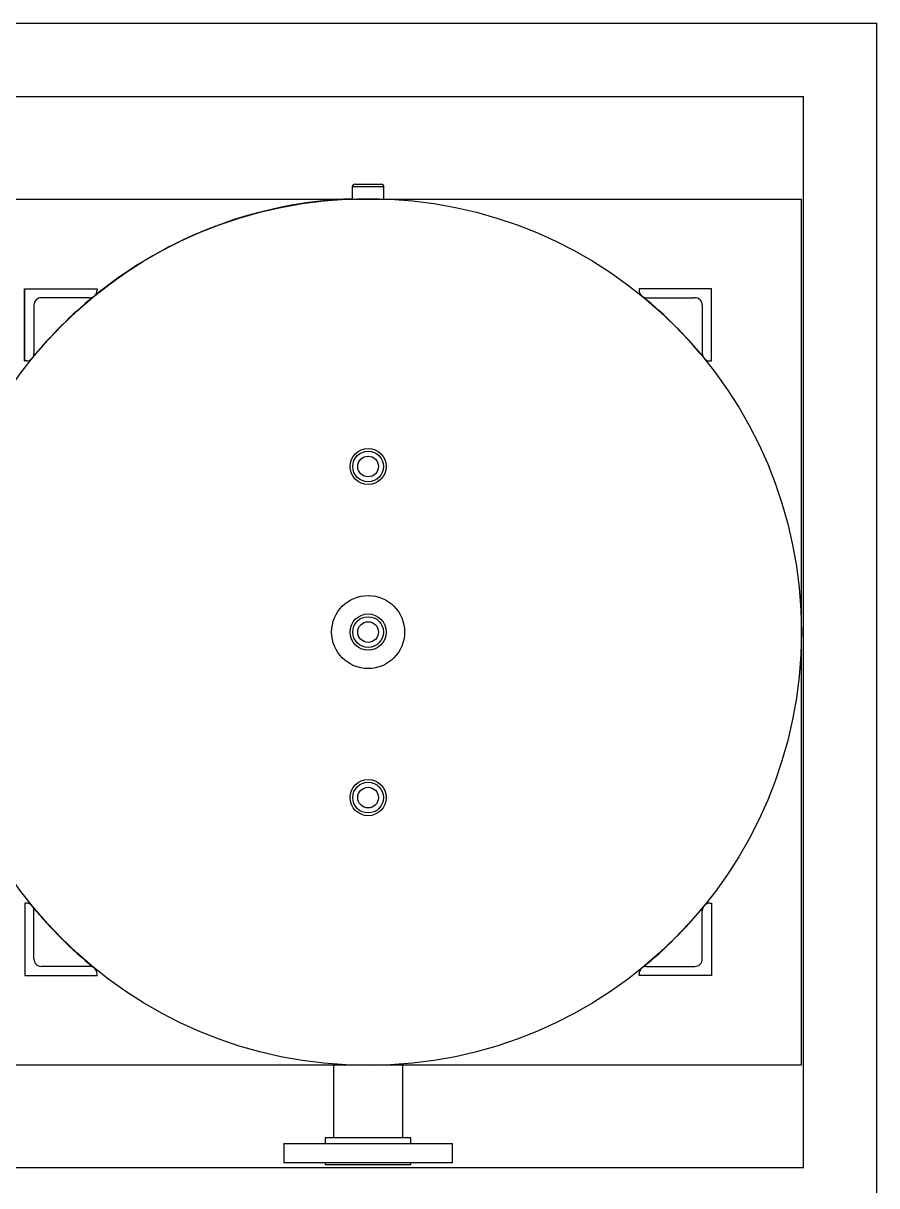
# Model space of a CAD drawing. Header units: inches. Extents: x 1687 to 2128, y 1222 to 1501.
# Drawn here: x 2061.42 to 2085.08, y 1422.93 to 1455.15 of the extents above; entities that cross this region are included whole.
import ezdxf

# ---------------------------------------------------------------- set-up
doc = ezdxf.new("R2010")
doc.units = ezdxf.units.IN
doc.header["$MEASUREMENT"] = 0
for name, color, linetype in [('WATANK', 7, 'Continuous'), ('WCTANK', 7, 'Continuous'), ('WOTANK', 7, 'Continuous')]:
    doc.layers.add(name, color=color, linetype=linetype)

msp = doc.modelspace()

# ---------------------------------------------------------------- linework, layer by layer
at = {"layer": 'WATANK', "color": 0, "linetype": 'Continuous'}
for p, q in [((2058.4461, 1455.1521), (2085.0823, 1455.1521)), ((2058.4461, 1455.1521), (2085.0823, 1455.1521)), ((2085.0823, 1421.4021), (2085.0823, 1455.1521)), ((2085.0823, 1421.4021), (2085.0823, 1455.1521)), ((2058.4461, 1453.1224), (2083.0525, 1453.1224)), ((2058.4461, 1453.1224), (2083.0525, 1453.1224)), ((2083.0525, 1423.4319), (2083.0525, 1453.1224)), ((2083.0525, 1423.4319), (2083.0525, 1453.1224)), ((2072.167, 1424.2591), (2069.7906, 1424.2591)), ((2072.167, 1424.2591), (2069.7906, 1424.2591)), ((2068.6424, 1424.0989), (2073.3151, 1424.0989)), ((2068.6424, 1424.0989), (2073.3151, 1424.0989)), ((2058.4461, 1423.4319), (2083.0525, 1423.4319)), ((2058.4461, 1423.4319), (2083.0525, 1423.4319)), ((2073.3151, 1423.5649), (2068.6424, 1423.5649)), ((2073.3151, 1423.5649), (2068.6424, 1423.5649)), ((2072.167, 1423.5115), (2069.7906, 1423.5115)), ((2072.167, 1423.5115), (2069.7906, 1423.5115))]:
    msp.add_line(p, q, dxfattribs=at)
for points in [[(2070.0192, 1426.3001), (2070.0192, 1424.2591)], [(2070.0192, 1426.3001), (2070.0192, 1424.2591)], [(2071.9383, 1424.2591), (2071.9383, 1426.3001)], [(2071.9383, 1424.2591), (2071.9383, 1426.3001)], [(2069.7906, 1424.2591), (2069.7906, 1424.0989)], [(2069.7906, 1424.2591), (2069.7906, 1424.0989)], [(2072.167, 1424.0989), (2072.167, 1424.2591)], [(2072.167, 1424.0989), (2072.167, 1424.2591)], [(2068.6424, 1424.0989), (2068.6424, 1423.5649)], [(2068.6424, 1424.0989), (2068.6424, 1423.5649)], [(2073.3151, 1423.5649), (2073.3151, 1424.0989)], [(2073.3151, 1423.5649), (2073.3151, 1424.0989)], [(2069.7906, 1423.5649), (2069.7906, 1423.5115)], [(2069.7906, 1423.5649), (2069.7906, 1423.5115)], [(2072.167, 1423.5115), (2072.167, 1423.5649)], [(2072.167, 1423.5115), (2072.167, 1423.5649)]]:
    msp.add_open_spline(points, degree=1, dxfattribs=at)
at = {"layer": 'WCTANK', "color": 0, "linetype": 'Continuous'}
for p, q in [((2070.6075, 1450.6889), (2071.3501, 1450.6889)), ((2070.6075, 1450.6889), (2071.3501, 1450.6889)), ((2071.4168, 1450.6222), (2070.5407, 1450.6222)), ((2071.4168, 1450.6222), (2070.5407, 1450.6222)), ((2061.4551, 1445.7916), (2061.4551, 1447.7942)), ((2061.4551, 1447.7942), (2061.4617, 1447.7942)), ((2061.4551, 1445.7916), (2061.4551, 1447.7942)), ((2061.4551, 1447.7942), (2061.4617, 1447.7942)), ((2061.4617, 1445.7916), (2061.4617, 1447.7942)), ((2061.4617, 1447.7942), (2063.4643, 1447.7942)), ((2061.4617, 1445.7916), (2061.4617, 1447.7942)), ((2061.4617, 1447.7942), (2063.4643, 1447.7942)), ((2063.4643, 1447.7942), (2063.4643, 1447.7525)), ((2063.4643, 1447.7942), (2063.4643, 1447.7525)), ((2078.4932, 1447.7942), (2078.4932, 1447.7525)), ((2080.4958, 1447.7942), (2078.4932, 1447.7942)), ((2078.4932, 1447.7942), (2078.4932, 1447.7525)), ((2080.4958, 1447.7942), (2078.4932, 1447.7942)), ((2080.4958, 1445.7916), (2080.4958, 1447.7942)), ((2080.4958, 1445.7916), (2080.4958, 1447.7942)), ((2061.4484, 1447.7554), (2061.4551, 1447.7554)), ((2061.4484, 1447.7554), (2061.4484, 1447.7507)), ((2061.4484, 1447.7554), (2061.4551, 1447.7554)), ((2061.4484, 1447.7554), (2061.4484, 1447.7507)), ((2061.4484, 1447.7507), (2061.4551, 1447.7507)), ((2061.4484, 1447.7507), (2061.4551, 1447.7507)), ((2061.4484, 1447.746), (2061.4551, 1447.746)), ((2061.4484, 1447.746), (2061.4484, 1447.7279)), ((2061.4484, 1447.746), (2061.4551, 1447.746)), ((2061.4484, 1447.746), (2061.4484, 1447.7279)), ((2061.4484, 1447.7279), (2061.4551, 1447.7279)), ((2061.4484, 1447.7279), (2061.4551, 1447.7279)), ((2061.4484, 1447.707), (2061.4551, 1447.707)), ((2061.4484, 1447.707), (2061.4551, 1447.707)), ((2061.4484, 1447.6894), (2061.4551, 1447.6894)), ((2061.4484, 1447.6894), (2061.4551, 1447.6894)), ((2061.4484, 1447.6705), (2061.4484, 1447.6521)), ((2061.4484, 1447.6705), (2061.4551, 1447.6705)), ((2061.4484, 1447.6705), (2061.4484, 1447.6521)), ((2061.4484, 1447.6705), (2061.4551, 1447.6705)), ((2061.4484, 1447.6521), (2061.4551, 1447.6521)), ((2061.4484, 1447.6521), (2061.4551, 1447.6521)), ((2061.4484, 1447.6313), (2061.4551, 1447.6313)), ((2061.4484, 1447.6313), (2061.4551, 1447.6313)), ((2061.4484, 1447.6127), (2061.4551, 1447.6127)), ((2061.4484, 1447.6127), (2061.4484, 1447.6115)), ((2061.4484, 1447.6127), (2061.4551, 1447.6127)), ((2061.4484, 1447.6127), (2061.4484, 1447.6115)), ((2061.4484, 1447.6115), (2061.4551, 1447.6115)), ((2061.4484, 1447.6115), (2061.4551, 1447.6115)), ((2061.4484, 1447.6081), (2061.4484, 1447.5986)), ((2061.4484, 1447.6081), (2061.4484, 1447.5986)), ((2061.4484, 1447.5986), (2061.4551, 1447.5986)), ((2061.4484, 1447.5986), (2061.4484, 1447.5974)), ((2061.4484, 1447.5986), (2061.4551, 1447.5986)), ((2061.4484, 1447.5986), (2061.4484, 1447.5974)), ((2061.4484, 1447.5974), (2061.4551, 1447.5974)), ((2061.4484, 1447.5974), (2061.4484, 1447.5927)), ((2061.4484, 1447.5974), (2061.4551, 1447.5974)), ((2061.4484, 1447.5974), (2061.4484, 1447.5927)), ((2061.4484, 1447.5927), (2061.4484, 1447.5408)), ((2061.4484, 1447.5927), (2061.4551, 1447.5927)), ((2061.4484, 1447.5927), (2061.4484, 1447.5408)), ((2061.4484, 1447.5927), (2061.4551, 1447.5927)), ((2061.4484, 1447.5844), (2061.4484, 1447.5408)), ((2061.4484, 1447.5844), (2061.4484, 1447.5408)), ((2061.4484, 1447.5844), (2061.4484, 1447.5408)), ((2061.4484, 1447.5844), (2061.4484, 1447.5408)), ((2061.4484, 1447.5408), (2061.4551, 1447.5408)), ((2061.4484, 1447.5408), (2061.4551, 1447.5408)), ((2061.4484, 1447.5384), (2061.4484, 1447.5337)), ((2061.4484, 1447.5384), (2061.4551, 1447.5384)), ((2061.4484, 1447.5384), (2061.4484, 1447.5337)), ((2061.4484, 1447.5384), (2061.4551, 1447.5384)), ((2061.4484, 1447.5337), (2061.4551, 1447.5337)), ((2061.4484, 1447.5337), (2061.4484, 1447.5278)), ((2061.4484, 1447.5337), (2061.4551, 1447.5337)), ((2061.4484, 1447.5337), (2061.4484, 1447.5278)), ((2061.4484, 1447.5278), (2061.4551, 1447.5278)), ((2061.4484, 1447.5278), (2061.4551, 1447.5278)), ((2061.4484, 1447.5052), (2061.4551, 1447.5052)), ((2061.4484, 1447.5052), (2061.4551, 1447.5052)), ((2061.4484, 1447.4807), (2061.4551, 1447.4807)), ((2061.4484, 1447.4807), (2061.4551, 1447.4807)), ((2061.4484, 1447.4795), (2061.4551, 1447.4795)), ((2061.4484, 1447.4795), (2061.4484, 1447.4712)), ((2061.4484, 1447.4795), (2061.4551, 1447.4795)), ((2061.4484, 1447.4795), (2061.4484, 1447.4712)), ((2061.4484, 1447.4712), (2061.4551, 1447.4712)), ((2061.4484, 1447.4712), (2061.4484, 1447.47)), ((2061.4484, 1447.4712), (2061.4551, 1447.4712)), ((2061.4484, 1447.4712), (2061.4484, 1447.47)), ((2061.4484, 1447.47), (2061.4551, 1447.47)), ((2061.4484, 1447.47), (2061.4484, 1447.4641)), ((2061.4484, 1447.47), (2061.4551, 1447.47)), ((2061.4484, 1447.47), (2061.4484, 1447.4641)), ((2061.4484, 1447.4641), (2061.4551, 1447.4641)), ((2061.4484, 1447.4641), (2061.4551, 1447.4641)), ((2063.2557, 1447.5439), (2061.9207, 1447.5439)), ((2063.2557, 1447.5439), (2061.9207, 1447.5439)), ((2078.7018, 1447.5439), (2080.0369, 1447.5439)), ((2078.7018, 1447.5439), (2080.0369, 1447.5439)), ((2061.4484, 1447.4415), (2061.4551, 1447.4415)), ((2061.4484, 1447.4415), (2061.4551, 1447.4415)), ((2061.4484, 1447.4367), (2061.4484, 1447.4358)), ((2061.4484, 1447.4367), (2061.4484, 1447.4358)), ((2061.4484, 1447.417), (2061.4551, 1447.417)), ((2061.4484, 1447.417), (2061.4551, 1447.417)), ((2061.4484, 1447.4158), (2061.4551, 1447.4158)), ((2061.4484, 1447.4158), (2061.4551, 1447.4158)), ((2061.4484, 1447.3969), (2061.4551, 1447.3969)), ((2061.4484, 1447.3969), (2061.4484, 1447.3887)), ((2061.4484, 1447.3969), (2061.4551, 1447.3969)), ((2061.4484, 1447.3969), (2061.4484, 1447.3887)), ((2061.4484, 1447.3887), (2061.4551, 1447.3887)), ((2061.4484, 1447.3887), (2061.4551, 1447.3887)), ((2061.4484, 1447.3883), (2061.4551, 1447.3883)), ((2061.4484, 1447.3883), (2061.4551, 1447.3883)), ((2061.4484, 1447.367), (2061.4551, 1447.367)), ((2061.4484, 1447.367), (2061.4551, 1447.367)), ((2061.4484, 1447.3648), (2061.4484, 1447.3639)), ((2061.4484, 1447.3648), (2061.4484, 1447.3639)), ((2061.4484, 1447.3472), (2061.4551, 1447.3472)), ((2061.4484, 1447.3472), (2061.4551, 1447.3472)), ((2061.4484, 1447.3462), (2061.4551, 1447.3462)), ((2061.4484, 1447.3462), (2061.4484, 1447.338)), ((2061.4484, 1447.3462), (2061.4551, 1447.3462)), ((2061.4484, 1447.3462), (2061.4484, 1447.338)), ((2061.4484, 1447.338), (2061.4551, 1447.338)), ((2061.4484, 1447.338), (2061.4551, 1447.338)), ((2061.4484, 1447.3285), (2061.4551, 1447.3285)), ((2061.4484, 1447.3285), (2061.4551, 1447.3285)), ((2061.4484, 1447.3239), (2061.4484, 1447.3144)), ((2061.4484, 1447.3239), (2061.4484, 1447.3144)), ((2061.4484, 1447.3144), (2061.4551, 1447.3144)), ((2061.4484, 1447.3144), (2061.4484, 1447.296)), ((2061.4484, 1447.3144), (2061.4551, 1447.3144)), ((2061.4484, 1447.3144), (2061.4484, 1447.296)), ((2061.4484, 1447.296), (2061.4551, 1447.296)), ((2061.4484, 1447.296), (2061.4551, 1447.296)), ((2061.4484, 1447.2751), (2061.4551, 1447.2751)), ((2061.4484, 1447.2751), (2061.4551, 1447.2751)), ((2061.4484, 1447.2566), (2061.4551, 1447.2566)), ((2061.4484, 1447.2566), (2061.4484, 1447.2554)), ((2061.4484, 1447.2566), (2061.4551, 1447.2566)), ((2061.4484, 1447.2566), (2061.4484, 1447.2554)), ((2061.4484, 1447.2554), (2061.4551, 1447.2554)), ((2061.4484, 1447.2554), (2061.4551, 1447.2554)), ((2061.4484, 1447.252), (2061.4484, 1447.2472)), ((2061.4484, 1447.252), (2061.4484, 1447.2472)), ((2061.4484, 1447.2472), (2061.4484, 1447.2389)), ((2061.4484, 1447.2472), (2061.4551, 1447.2472)), ((2061.4484, 1447.2472), (2061.4484, 1447.2389)), ((2061.4484, 1447.2472), (2061.4551, 1447.2472)), ((2061.4484, 1447.2389), (2061.4551, 1447.2389)), ((2061.4484, 1447.2389), (2061.4484, 1447.2365)), ((2061.4484, 1447.2389), (2061.4551, 1447.2389)), ((2061.4484, 1447.2389), (2061.4484, 1447.2365)), ((2061.4484, 1447.2365), (2061.4484, 1447.1847)), ((2061.4484, 1447.2365), (2061.4551, 1447.2365)), ((2061.4484, 1447.2365), (2061.4484, 1447.1847)), ((2061.4484, 1447.2365), (2061.4551, 1447.2365)), ((2061.4484, 1447.2283), (2061.4484, 1447.1847)), ((2061.4484, 1447.2283), (2061.4484, 1447.1847)), ((2061.4484, 1447.2283), (2061.4484, 1447.1847)), ((2061.4484, 1447.2283), (2061.4484, 1447.1847)), ((2061.4484, 1447.1847), (2061.4551, 1447.1847)), ((2061.4484, 1447.1847), (2061.4551, 1447.1847)), ((2061.4484, 1447.1352), (2061.4551, 1447.1352)), ((2061.4484, 1447.1352), (2061.4551, 1447.1352)), ((2061.4484, 1447.1328), (2061.4484, 1447.1144)), ((2061.4484, 1447.1328), (2061.4551, 1447.1328)), ((2061.4484, 1447.1328), (2061.4484, 1447.1144)), ((2061.4484, 1447.1328), (2061.4551, 1447.1328)), ((2061.7121, 1447.3353), (2061.7121, 1446.0002)), ((2061.7121, 1447.3353), (2061.7121, 1446.0002)), ((2080.2455, 1447.3353), (2080.2455, 1446.0002)), ((2080.2455, 1447.3353), (2080.2455, 1446.0002)), ((2061.4484, 1447.1144), (2061.4551, 1447.1144)), ((2061.4484, 1447.1144), (2061.4551, 1447.1144)), ((2061.4484, 1447.0935), (2061.4551, 1447.0935)), ((2061.4484, 1447.0935), (2061.4551, 1447.0935)), ((2061.4484, 1447.075), (2061.4551, 1447.075)), ((2061.4484, 1447.075), (2061.4484, 1447.0738)), ((2061.4484, 1447.075), (2061.4551, 1447.075)), ((2061.4484, 1447.075), (2061.4484, 1447.0738)), ((2061.4484, 1447.0738), (2061.4551, 1447.0738)), ((2061.4484, 1447.0738), (2061.4484, 1447.062)), ((2061.4484, 1447.0738), (2061.4551, 1447.0738)), ((2061.4484, 1447.0738), (2061.4484, 1447.062)), ((2061.4484, 1447.062), (2061.4484, 1447.0184)), ((2061.4484, 1447.062), (2061.4551, 1447.062)), ((2061.4484, 1447.062), (2061.4484, 1447.0184)), ((2061.4484, 1447.062), (2061.4551, 1447.062)), ((2061.4484, 1447.0184), (2061.4484, 1447.0172)), ((2061.4484, 1447.0184), (2061.4551, 1447.0184)), ((2061.4484, 1447.0184), (2061.4484, 1447.0172)), ((2061.4484, 1447.0184), (2061.4551, 1447.0184)), ((2061.4484, 1447.0172), (2061.4551, 1447.0172)), ((2061.4484, 1447.0172), (2061.4484, 1446.9748)), ((2061.4484, 1447.0172), (2061.4551, 1447.0172)), ((2061.4484, 1447.0172), (2061.4484, 1446.9748)), ((2061.4484, 1446.9748), (2061.4551, 1446.9748)), ((2061.4484, 1446.9748), (2061.4484, 1446.9689)), ((2061.4484, 1446.9748), (2061.4551, 1446.9748)), ((2061.4484, 1446.9748), (2061.4484, 1446.9689)), ((2061.4484, 1446.9689), (2061.4551, 1446.9689)), ((2061.4484, 1446.9689), (2061.4484, 1446.9205)), ((2061.4484, 1446.9689), (2061.4551, 1446.9689)), ((2061.4484, 1446.9689), (2061.4484, 1446.9205)), ((2061.4484, 1446.9205), (2061.4551, 1446.9205)), ((2061.4484, 1446.9205), (2061.4551, 1446.9205)), ((2061.4484, 1446.9202), (2061.4551, 1446.9202)), ((2061.4484, 1446.9202), (2061.4551, 1446.9202)), ((2061.4484, 1446.9111), (2061.4551, 1446.9111)), ((2061.4484, 1446.9111), (2061.4484, 1446.9064)), ((2061.4484, 1446.9111), (2061.4551, 1446.9111)), ((2061.4484, 1446.9111), (2061.4484, 1446.9064)), ((2061.4484, 1446.9064), (2061.4484, 1446.8981)), ((2061.4484, 1446.9064), (2061.4551, 1446.9064)), ((2061.4484, 1446.9064), (2061.4484, 1446.8981)), ((2061.4484, 1446.9064), (2061.4551, 1446.9064)), ((2061.4484, 1446.8981), (2061.4551, 1446.8981)), ((2061.4484, 1446.8981), (2061.4484, 1446.8745)), ((2061.4484, 1446.8981), (2061.4551, 1446.8981)), ((2061.4484, 1446.8981), (2061.4484, 1446.8745)), ((2061.4484, 1446.8745), (2061.4484, 1446.8728)), ((2061.4484, 1446.8745), (2061.4551, 1446.8745)), ((2061.4484, 1446.8745), (2061.4484, 1446.8728)), ((2061.4484, 1446.8745), (2061.4551, 1446.8745)), ((2061.4484, 1446.8728), (2061.4484, 1446.812)), ((2061.4484, 1446.8728), (2061.4551, 1446.8728)), ((2061.4484, 1446.8728), (2061.4484, 1446.812)), ((2061.4484, 1446.8728), (2061.4551, 1446.8728)), ((2061.4484, 1446.812), (2061.4551, 1446.812)), ((2061.4484, 1446.812), (2061.4484, 1446.8038)), ((2061.4484, 1446.812), (2061.4551, 1446.812)), ((2061.4484, 1446.812), (2061.4484, 1446.8038)), ((2061.4484, 1446.8038), (2061.4551, 1446.8038)), ((2061.4484, 1446.8038), (2061.4551, 1446.8038)), ((2061.4484, 1446.7849), (2061.4551, 1446.7849)), ((2061.4484, 1446.7849), (2061.4551, 1446.7849)), ((2061.4484, 1446.7354), (2061.4551, 1446.7354)), ((2061.4484, 1446.7354), (2061.4551, 1446.7354)), ((2061.4484, 1446.6941), (2061.4551, 1446.6941)), ((2061.4484, 1446.6941), (2061.4484, 1446.6882)), ((2061.4484, 1446.6941), (2061.4551, 1446.6941)), ((2061.4484, 1446.6941), (2061.4484, 1446.6882)), ((2061.4484, 1446.6882), (2061.4551, 1446.6882)), ((2061.4484, 1446.6882), (2061.4484, 1446.6823)), ((2061.4484, 1446.6882), (2061.4551, 1446.6882)), ((2061.4484, 1446.6882), (2061.4484, 1446.6823)), ((2061.4484, 1446.6823), (2061.4484, 1446.6714)), ((2061.4484, 1446.6823), (2061.4551, 1446.6823)), ((2061.4484, 1446.6823), (2061.4484, 1446.6714)), ((2061.4484, 1446.6823), (2061.4551, 1446.6823)), ((2061.4484, 1446.6705), (2061.4551, 1446.6705)), ((2061.4484, 1446.6705), (2061.4551, 1446.6705)), ((2061.4484, 1446.6628), (2061.4551, 1446.6628)), ((2061.4484, 1446.6628), (2061.4551, 1446.6628)), ((2061.4484, 1446.6552), (2061.4551, 1446.6552)), ((2061.4484, 1446.6552), (2061.4551, 1446.6552)), ((2061.4484, 1446.6543), (2061.4484, 1446.6339)), ((2061.4484, 1446.6543), (2061.4484, 1446.6339)), ((2061.4484, 1446.6339), (2061.4551, 1446.6339)), ((2061.4484, 1446.6339), (2061.4484, 1446.6269)), ((2061.4484, 1446.6339), (2061.4551, 1446.6339)), ((2061.4484, 1446.6339), (2061.4484, 1446.6269)), ((2061.4484, 1446.6269), (2061.4484, 1446.6174)), ((2061.4484, 1446.6269), (2061.4551, 1446.6269)), ((2061.4484, 1446.6269), (2061.4484, 1446.6174)), ((2061.4484, 1446.6269), (2061.4551, 1446.6269)), ((2061.4484, 1446.6174), (2061.4484, 1446.6021)), ((2061.4484, 1446.6174), (2061.4551, 1446.6174)), ((2061.4484, 1446.6174), (2061.4484, 1446.6021)), ((2061.4484, 1446.6174), (2061.4551, 1446.6174)), ((2061.4484, 1446.6021), (2061.4484, 1446.5455)), ((2061.4484, 1446.6021), (2061.4551, 1446.6021)), ((2061.4484, 1446.6021), (2061.4484, 1446.5455)), ((2061.4484, 1446.6021), (2061.4551, 1446.6021)), ((2061.4484, 1446.601), (2061.4484, 1446.5595)), ((2061.4484, 1446.601), (2061.4484, 1446.5595)), ((2061.4484, 1446.5455), (2061.4551, 1446.5455)), ((2061.4484, 1446.5455), (2061.4484, 1446.5452)), ((2061.4484, 1446.5455), (2061.4551, 1446.5455)), ((2061.4484, 1446.5455), (2061.4484, 1446.5452)), ((2061.4484, 1446.5443), (2061.4551, 1446.5443)), ((2061.4484, 1446.5443), (2061.4551, 1446.5443)), ((2061.4484, 1446.5367), (2061.4551, 1446.5367)), ((2061.4484, 1446.5367), (2061.4551, 1446.5367)), ((2061.4484, 1446.5361), (2061.4551, 1446.5361)), ((2061.4484, 1446.5361), (2061.4484, 1446.5278)), ((2061.4484, 1446.5361), (2061.4551, 1446.5361)), ((2061.4484, 1446.5361), (2061.4484, 1446.5278)), ((2061.4484, 1446.5278), (2061.4551, 1446.5278)), ((2061.4484, 1446.5278), (2061.4551, 1446.5278)), ((2061.4484, 1446.5266), (2061.4551, 1446.5266)), ((2061.4484, 1446.5266), (2061.4484, 1446.5172)), ((2061.4484, 1446.5266), (2061.4551, 1446.5266)), ((2061.4484, 1446.5266), (2061.4484, 1446.5172)), ((2061.4484, 1446.5172), (2061.4551, 1446.5172)), ((2061.4484, 1446.5172), (2061.4484, 1446.4795)), ((2061.4484, 1446.5172), (2061.4551, 1446.5172)), ((2061.4484, 1446.5172), (2061.4484, 1446.4795)), ((2061.4484, 1446.4795), (2061.4551, 1446.4795)), ((2061.4484, 1446.4795), (2061.4484, 1446.4705)), ((2061.4484, 1446.4795), (2061.4551, 1446.4795)), ((2061.4484, 1446.4795), (2061.4484, 1446.4705)), ((2061.4484, 1446.4759), (2061.4551, 1446.4759)), ((2061.4484, 1446.4759), (2061.4551, 1446.4759)), ((2061.4484, 1446.4705), (2061.4551, 1446.4705)), ((2061.4484, 1446.4705), (2061.4484, 1446.4464)), ((2061.4484, 1446.4705), (2061.4551, 1446.4705)), ((2061.4484, 1446.4705), (2061.4484, 1446.4464)), ((2061.4484, 1446.4464), (2061.4551, 1446.4464)), ((2061.4484, 1446.4464), (2061.4484, 1446.4224)), ((2061.4484, 1446.4464), (2061.4551, 1446.4464)), ((2061.4484, 1446.4464), (2061.4484, 1446.4224)), ((2061.4484, 1446.4417), (2061.4484, 1446.4117)), ((2061.4484, 1446.4417), (2061.4484, 1446.4117)), ((2061.4484, 1446.4224), (2061.4551, 1446.4224)), ((2061.4484, 1446.4224), (2061.4484, 1446.4128)), ((2061.4484, 1446.4224), (2061.4551, 1446.4224)), ((2061.4484, 1446.4224), (2061.4484, 1446.4128)), ((2061.4484, 1446.4128), (2061.4551, 1446.4128)), ((2061.4484, 1446.4128), (2061.4551, 1446.4128)), ((2061.4484, 1446.4117), (2061.4551, 1446.4117)), ((2061.4484, 1446.4117), (2061.4484, 1446.4046)), ((2061.4484, 1446.4117), (2061.4551, 1446.4117)), ((2061.4484, 1446.4117), (2061.4484, 1446.4046)), ((2061.4484, 1446.4046), (2061.4551, 1446.4046)), ((2061.4484, 1446.4046), (2061.4484, 1446.4034)), ((2061.4484, 1446.4046), (2061.4551, 1446.4046)), ((2061.4484, 1446.4046), (2061.4484, 1446.4034)), ((2061.4484, 1446.4034), (2061.4551, 1446.4034)), ((2061.4484, 1446.4034), (2061.4484, 1446.3734)), ((2061.4484, 1446.4034), (2061.4551, 1446.4034)), ((2061.4484, 1446.4034), (2061.4484, 1446.3734)), ((2061.4484, 1446.4022), (2061.4551, 1446.4022)), ((2061.4484, 1446.4022), (2061.4484, 1446.3927)), ((2061.4484, 1446.4022), (2061.4551, 1446.4022)), ((2061.4484, 1446.4022), (2061.4484, 1446.3927)), ((2061.4484, 1446.3927), (2061.4551, 1446.3927)), ((2061.4484, 1446.3927), (2061.4484, 1446.3686)), ((2061.4484, 1446.3927), (2061.4551, 1446.3927)), ((2061.4484, 1446.3927), (2061.4484, 1446.3686)), ((2061.4484, 1446.3686), (2061.4551, 1446.3686)), ((2061.4484, 1446.3686), (2061.4484, 1446.3445)), ((2061.4484, 1446.3686), (2061.4551, 1446.3686)), ((2061.4484, 1446.3686), (2061.4484, 1446.3445)), ((2061.4484, 1446.3638), (2061.4484, 1446.3338)), ((2061.4484, 1446.3638), (2061.4484, 1446.3338)), ((2061.4484, 1446.3445), (2061.4551, 1446.3445)), ((2061.4484, 1446.3445), (2061.4484, 1446.335)), ((2061.4484, 1446.3445), (2061.4551, 1446.3445)), ((2061.4484, 1446.3445), (2061.4484, 1446.335)), ((2061.4484, 1446.335), (2061.4551, 1446.335)), ((2061.4484, 1446.335), (2061.4551, 1446.335)), ((2061.4484, 1446.3338), (2061.4551, 1446.3338)), ((2061.4484, 1446.3338), (2061.4484, 1446.3285)), ((2061.4484, 1446.3338), (2061.4551, 1446.3338)), ((2061.4484, 1446.3338), (2061.4484, 1446.3285)), ((2061.4484, 1446.3285), (2061.4551, 1446.3285)), ((2061.4484, 1446.3285), (2061.4551, 1446.3285)), ((2061.4484, 1446.3268), (2061.4551, 1446.3268)), ((2061.4484, 1446.3268), (2061.4484, 1446.3256)), ((2061.4484, 1446.3268), (2061.4551, 1446.3268)), ((2061.4484, 1446.3268), (2061.4484, 1446.3256)), ((2061.4484, 1446.3256), (2061.4551, 1446.3256)), ((2061.4484, 1446.3256), (2061.4484, 1446.2955)), ((2061.4484, 1446.3256), (2061.4551, 1446.3256)), ((2061.4484, 1446.3256), (2061.4484, 1446.2955)), ((2061.4484, 1446.3244), (2061.4484, 1446.3149)), ((2061.4484, 1446.3244), (2061.4551, 1446.3244)), ((2061.4484, 1446.3244), (2061.4484, 1446.3149)), ((2061.4484, 1446.3244), (2061.4551, 1446.3244)), ((2061.4484, 1446.3149), (2061.4484, 1446.2908)), ((2061.4484, 1446.3149), (2061.4551, 1446.3149)), ((2061.4484, 1446.3149), (2061.4484, 1446.2908)), ((2061.4484, 1446.3149), (2061.4551, 1446.3149)), ((2061.4484, 1446.2908), (2061.4551, 1446.2908)), ((2061.4484, 1446.2908), (2061.4484, 1446.2667)), ((2061.4484, 1446.2908), (2061.4551, 1446.2908)), ((2061.4484, 1446.2908), (2061.4484, 1446.2667)), ((2061.4484, 1446.286), (2061.4484, 1446.256)), ((2061.4484, 1446.286), (2061.4484, 1446.256)), ((2061.4484, 1446.2667), (2061.4484, 1446.2572)), ((2061.4484, 1446.2667), (2061.4551, 1446.2667)), ((2061.4484, 1446.2667), (2061.4484, 1446.2572)), ((2061.4484, 1446.2667), (2061.4551, 1446.2667)), ((2061.4484, 1446.2572), (2061.4551, 1446.2572)), ((2061.4484, 1446.2572), (2061.4551, 1446.2572)), ((2061.4484, 1446.256), (2061.4551, 1446.256)), ((2061.4484, 1446.256), (2061.4484, 1446.2483)), ((2061.4484, 1446.256), (2061.4551, 1446.256)), ((2061.4484, 1446.256), (2061.4484, 1446.2483)), ((2061.4484, 1446.2483), (2061.4484, 1446.2477)), ((2061.4484, 1446.2483), (2061.4551, 1446.2483)), ((2061.4484, 1446.2483), (2061.4484, 1446.2477)), ((2061.4484, 1446.2483), (2061.4551, 1446.2483)), ((2061.4484, 1446.2477), (2061.4551, 1446.2477)), ((2061.4484, 1446.2477), (2061.4484, 1446.2177)), ((2061.4484, 1446.2477), (2061.4551, 1446.2477)), ((2061.4484, 1446.2477), (2061.4484, 1446.2177)), ((2061.4484, 1446.2466), (2061.4484, 1446.237)), ((2061.4484, 1446.2466), (2061.4551, 1446.2466)), ((2061.4484, 1446.2466), (2061.4484, 1446.237)), ((2061.4484, 1446.2466), (2061.4551, 1446.2466)), ((2061.4484, 1446.237), (2061.4484, 1446.213)), ((2061.4484, 1446.237), (2061.4551, 1446.237)), ((2061.4484, 1446.237), (2061.4484, 1446.213)), ((2061.4484, 1446.237), (2061.4551, 1446.237)), ((2061.4484, 1446.213), (2061.4484, 1446.1889)), ((2061.4484, 1446.213), (2061.4551, 1446.213)), ((2061.4484, 1446.213), (2061.4484, 1446.1889)), ((2061.4484, 1446.213), (2061.4551, 1446.213)), ((2061.4484, 1446.2082), (2061.4484, 1446.1782)), ((2061.4484, 1446.2082), (2061.4484, 1446.1782)), ((2061.4484, 1446.1889), (2061.4551, 1446.1889)), ((2061.4484, 1446.1889), (2061.4484, 1446.1793)), ((2061.4484, 1446.1889), (2061.4551, 1446.1889)), ((2061.4484, 1446.1889), (2061.4484, 1446.1793)), ((2061.4484, 1446.1793), (2061.4551, 1446.1793)), ((2061.4484, 1446.1793), (2061.4551, 1446.1793)), ((2061.4484, 1446.1782), (2061.4551, 1446.1782)), ((2061.4484, 1446.1782), (2061.4484, 1446.1587)), ((2061.4484, 1446.1782), (2061.4551, 1446.1782)), ((2061.4484, 1446.1782), (2061.4484, 1446.1587)), ((2061.4484, 1446.1587), (2061.4484, 1446.1346)), ((2061.4484, 1446.1587), (2061.4551, 1446.1587)), ((2061.4484, 1446.1587), (2061.4484, 1446.1346)), ((2061.4484, 1446.1587), (2061.4551, 1446.1587)), ((2061.4484, 1446.1539), (2061.4484, 1446.1239)), ((2061.4484, 1446.1539), (2061.4484, 1446.1239)), ((2061.4484, 1446.1346), (2061.4551, 1446.1346)), ((2061.4484, 1446.1346), (2061.4484, 1446.1251)), ((2061.4484, 1446.1346), (2061.4551, 1446.1346)), ((2061.4484, 1446.1346), (2061.4484, 1446.1251)), ((2061.4484, 1446.1251), (2061.4551, 1446.1251)), ((2061.4484, 1446.1251), (2061.4551, 1446.1251)), ((2061.4484, 1446.1239), (2061.4551, 1446.1239)), ((2061.4484, 1446.1239), (2061.4551, 1446.1239)), ((2061.4484, 1446.1157), (2061.4551, 1446.1157)), ((2061.4484, 1446.1157), (2061.4484, 1446.0856)), ((2061.4484, 1446.1157), (2061.4551, 1446.1157)), ((2061.4484, 1446.1157), (2061.4484, 1446.0856)), ((2061.4484, 1446.1145), (2061.4551, 1446.1145)), ((2061.4484, 1446.1145), (2061.4484, 1446.105)), ((2061.4484, 1446.1145), (2061.4551, 1446.1145)), ((2061.4484, 1446.1145), (2061.4484, 1446.105)), ((2061.4484, 1446.105), (2061.4551, 1446.105)), ((2061.4484, 1446.105), (2061.4484, 1446.0809)), ((2061.4484, 1446.105), (2061.4551, 1446.105)), ((2061.4484, 1446.105), (2061.4484, 1446.0809)), ((2061.4484, 1446.0809), (2061.4551, 1446.0809)), ((2061.4484, 1446.0809), (2061.4484, 1446.0568)), ((2061.4484, 1446.0809), (2061.4551, 1446.0809)), ((2061.4484, 1446.0809), (2061.4484, 1446.0568)), ((2061.4484, 1446.0761), (2061.4484, 1446.0461)), ((2061.4484, 1446.0761), (2061.4484, 1446.0461)), ((2061.4484, 1446.0568), (2061.4551, 1446.0568)), ((2061.4484, 1446.0568), (2061.4484, 1446.0473)), ((2061.4484, 1446.0568), (2061.4551, 1446.0568)), ((2061.4484, 1446.0568), (2061.4484, 1446.0473)), ((2061.4484, 1446.0473), (2061.4551, 1446.0473)), ((2061.4484, 1446.0473), (2061.4551, 1446.0473)), ((2061.4484, 1446.0461), (2061.4551, 1446.0461)), ((2061.4484, 1446.0461), (2061.4551, 1446.0461)), ((2061.4484, 1446.0372), (2061.4551, 1446.0372)), ((2061.4484, 1446.0372), (2061.4484, 1445.9988)), ((2061.4484, 1446.0372), (2061.4551, 1446.0372)), ((2061.4484, 1446.0372), (2061.4484, 1445.9988)), ((2061.4484, 1445.9988), (2061.4551, 1445.9988)), ((2061.4484, 1445.9988), (2061.4484, 1445.9901)), ((2061.4484, 1445.9988), (2061.4551, 1445.9988)), ((2061.4484, 1445.9988), (2061.4484, 1445.9901)), ((2061.4484, 1445.9901), (2061.4551, 1445.9901)), ((2061.4484, 1445.9901), (2061.4551, 1445.9901)), ((2061.4484, 1445.9824), (2061.4551, 1445.9824)), ((2061.4484, 1445.9824), (2061.4484, 1445.9524)), ((2061.4484, 1445.9824), (2061.4551, 1445.9824)), ((2061.4484, 1445.9824), (2061.4484, 1445.9524)), ((2061.4484, 1445.9812), (2061.4484, 1445.9717)), ((2061.4484, 1445.9812), (2061.4551, 1445.9812)), ((2061.4484, 1445.9812), (2061.4484, 1445.9717)), ((2061.4484, 1445.9812), (2061.4551, 1445.9812)), ((2061.4484, 1445.9717), (2061.4551, 1445.9717)), ((2061.4484, 1445.9717), (2061.4484, 1445.9476)), ((2061.4484, 1445.9717), (2061.4551, 1445.9717)), ((2061.4484, 1445.9717), (2061.4484, 1445.9476)), ((2061.4484, 1445.9476), (2061.4551, 1445.9476)), ((2061.4484, 1445.9476), (2061.4484, 1445.9235)), ((2061.4484, 1445.9476), (2061.4551, 1445.9476)), ((2061.4484, 1445.9476), (2061.4484, 1445.9235)), ((2061.4484, 1445.9428), (2061.4484, 1445.9128)), ((2061.4484, 1445.9428), (2061.4484, 1445.9128)), ((2061.4484, 1445.9235), (2061.4484, 1445.914)), ((2061.4484, 1445.9235), (2061.4551, 1445.9235)), ((2061.4484, 1445.9235), (2061.4484, 1445.914)), ((2061.4484, 1445.9235), (2061.4551, 1445.9235)), ((2061.4484, 1445.914), (2061.4551, 1445.914)), ((2061.4484, 1445.914), (2061.4551, 1445.914)), ((2061.4484, 1445.9128), (2061.4551, 1445.9128)), ((2061.4484, 1445.9128), (2061.4551, 1445.9128)), ((2061.4484, 1445.9046), (2061.4551, 1445.9046)), ((2061.4484, 1445.9046), (2061.4484, 1445.8745)), ((2061.4484, 1445.9046), (2061.4551, 1445.9046)), ((2061.4484, 1445.9046), (2061.4484, 1445.8745)), ((2061.4484, 1445.9034), (2061.4484, 1445.8939)), ((2061.4484, 1445.9034), (2061.4551, 1445.9034)), ((2061.4484, 1445.9034), (2061.4484, 1445.8939)), ((2061.4484, 1445.9034), (2061.4551, 1445.9034)), ((2061.4484, 1445.8939), (2061.4551, 1445.8939)), ((2061.4484, 1445.8939), (2061.4484, 1445.8698)), ((2061.4484, 1445.8939), (2061.4551, 1445.8939)), ((2061.4484, 1445.8939), (2061.4484, 1445.8698)), ((2061.4484, 1445.8698), (2061.4551, 1445.8698)), ((2061.4484, 1445.8698), (2061.4484, 1445.8457)), ((2061.4484, 1445.8698), (2061.4551, 1445.8698)), ((2061.4484, 1445.8698), (2061.4484, 1445.8457)), ((2061.4484, 1445.865), (2061.4484, 1445.835)), ((2061.4484, 1445.865), (2061.4484, 1445.835)), ((2061.4484, 1445.8457), (2061.4551, 1445.8457)), ((2061.4484, 1445.8457), (2061.4484, 1445.8362)), ((2061.4484, 1445.8457), (2061.4551, 1445.8457)), ((2061.4484, 1445.8457), (2061.4484, 1445.8362)), ((2061.4484, 1445.8362), (2061.4551, 1445.8362)), ((2061.4484, 1445.8362), (2061.4551, 1445.8362)), ((2061.4484, 1445.835), (2061.4551, 1445.835)), ((2061.4484, 1445.835), (2061.4551, 1445.835)), ((2061.4551, 1445.7916), (2061.4617, 1445.7916)), ((2061.4551, 1445.7916), (2061.4617, 1445.7916)), ((2061.5035, 1445.7916), (2061.4617, 1445.7916)), ((2061.5035, 1445.7916), (2061.4617, 1445.7916)), ((2080.4541, 1445.7916), (2080.4958, 1445.7916)), ((2080.4541, 1445.7916), (2080.4958, 1445.7916)), ((2061.4617, 1430.7627), (2061.4617, 1428.7601)), ((2061.5035, 1430.7627), (2061.4617, 1430.7627)), ((2061.4617, 1430.7627), (2061.4617, 1428.7601)), ((2061.5035, 1430.7627), (2061.4617, 1430.7627)), ((2080.4541, 1430.7627), (2080.4958, 1430.7627)), ((2080.4541, 1430.7627), (2080.4958, 1430.7627)), ((2080.4958, 1430.7627), (2080.4958, 1428.7601)), ((2080.4958, 1430.7627), (2080.4958, 1428.7601)), ((2061.7121, 1429.219), (2061.7121, 1430.5541)), ((2061.7121, 1429.219), (2061.7121, 1430.5541)), ((2080.2455, 1429.219), (2080.2455, 1430.5541)), ((2080.2455, 1429.219), (2080.2455, 1430.5541)), ((2061.4617, 1428.7601), (2063.4643, 1428.7601)), ((2061.4617, 1428.7601), (2063.4643, 1428.7601)), ((2063.2557, 1429.0104), (2061.9207, 1429.0104)), ((2063.2557, 1429.0104), (2061.9207, 1429.0104)), ((2063.4643, 1428.7601), (2063.4643, 1428.8018)), ((2063.4643, 1428.7601), (2063.4643, 1428.8018)), ((2078.4932, 1428.7601), (2078.4932, 1428.8018)), ((2078.4932, 1428.7601), (2078.4932, 1428.8018)), ((2080.4958, 1428.7601), (2078.4932, 1428.7601)), ((2080.4958, 1428.7601), (2078.4932, 1428.7601)), ((2078.7018, 1429.0104), (2080.0369, 1429.0104)), ((2078.7018, 1429.0104), (2080.0369, 1429.0104))]:
    msp.add_line(p, q, dxfattribs=at)
for centre, radius in [((2070.9788, 1438.2771), 12.0155), ((2070.9788, 1438.2771), 12.0155), ((2070.9788, 1442.8664), 0.5019), ((2070.9788, 1442.8664), 0.5019), ((2070.9788, 1442.8664), 0.4255), ((2070.9788, 1442.8664), 0.4255), ((2070.9788, 1442.8664), 0.2868), ((2070.9788, 1442.8664), 0.2868), ((2070.9788, 1438.2771), 1.012), ((2070.9788, 1438.2771), 1.012), ((2070.9788, 1438.2771), 0.5019), ((2070.9788, 1438.2771), 0.5019), ((2070.9788, 1438.2771), 0.4255), ((2070.9788, 1438.2771), 0.4255), ((2070.9788, 1438.2771), 0.2868), ((2070.9788, 1438.2771), 0.2868), ((2070.9788, 1433.6879), 0.5019), ((2070.9788, 1433.6879), 0.5019), ((2070.9788, 1433.6879), 0.4255), ((2070.9788, 1433.6879), 0.4255), ((2070.9788, 1433.6879), 0.2868), ((2070.9788, 1433.6879), 0.2868)]:
    msp.add_circle(centre, radius, dxfattribs=at)
for centre, radius, start, end in [((2070.6075, 1450.6222), 0.0668, 90, 180), ((2070.6075, 1450.6222), 0.0668, 90, 180), ((2071.3501, 1450.6222), 0.0668, 0, 90), ((2071.3501, 1450.6222), 0.0668, 0, 90), ((2070.9788, 1438.2771), 12.0181, 92.08892, 129.02724), ((2070.9788, 1438.2771), 12.0181, 92.08892, 129.02724), ((2070.9788, 1438.2771), 12.0181, 129.33778, 140.66222), ((2070.9788, 1438.2771), 12.0181, 129.33778, 140.66222), ((2061.9207, 1447.3353), 0.2086, 90, 180), ((2061.9207, 1447.3353), 0.2086, 90, 180), ((2063.2557, 1447.7525), 0.2086, 270, 0), ((2063.2557, 1447.7525), 0.2086, 270, 0), ((2078.7018, 1447.7525), 0.2086, 180, 270), ((2078.7018, 1447.7525), 0.2086, 180, 270), ((2070.9788, 1438.2771), 12.0181, 39.33778, 50.66222), ((2070.9788, 1438.2771), 12.0181, 39.33778, 50.66222), ((2080.0369, 1447.3353), 0.2086, 0, 90), ((2080.0369, 1447.3353), 0.2086, 0, 90), ((2061.5035, 1446.0002), 0.2086, 270, 0), ((2061.5035, 1446.0002), 0.2086, 270, 0), ((2080.4541, 1446.0002), 0.2086, 180, 270), ((2080.4541, 1446.0002), 0.2086, 180, 270), ((2061.5035, 1430.5541), 0.2086, 0, 90), ((2061.5035, 1430.5541), 0.2086, 0, 90), ((2080.4541, 1430.5541), 0.2086, 90, 180), ((2080.4541, 1430.5541), 0.2086, 90, 180), ((2070.9788, 1438.2771), 12.0181, 219.33778, 230.66222), ((2070.9788, 1438.2771), 12.0181, 219.33778, 230.66222), ((2070.9788, 1438.2771), 12.0181, 309.33778, 320.66222), ((2070.9788, 1438.2771), 12.0181, 309.33778, 320.66222), ((2061.9207, 1429.219), 0.2086, 180, 270), ((2061.9207, 1429.219), 0.2086, 180, 270), ((2080.0369, 1429.219), 0.2086, 270, 0), ((2080.0369, 1429.219), 0.2086, 270, 0), ((2063.2557, 1428.8018), 0.2086, 0, 90), ((2063.2557, 1428.8018), 0.2086, 0, 90), ((2078.7018, 1428.8018), 0.2086, 90, 180), ((2078.7018, 1428.8018), 0.2086, 90, 180)]:
    msp.add_arc(centre, radius, start, end, dxfattribs=at)
for points in [[(2070.5407, 1450.6222), (2070.5407, 1450.2846)], [(2070.5407, 1450.6222), (2070.5407, 1450.2846)], [(2071.4168, 1450.2846), (2071.4168, 1450.6222)], [(2071.4168, 1450.2846), (2071.4168, 1450.6222)], [(2061.4484, 1447.383), (2061.4484, 1447.3775)], [(2061.4484, 1447.383), (2061.4484, 1447.3775)], [(2061.4484, 1447.1529), (2061.4484, 1447.1374)], [(2061.4484, 1447.1529), (2061.4484, 1447.1374)]]:
    msp.add_open_spline(points, degree=1, dxfattribs=at)
for points, knots in [([(2061.4484, 1447.7279), (2061.4484, 1447.724), (2061.4484, 1447.717), (2061.4484, 1447.71), (2061.4484, 1447.707)], [0, 0, 0, 0, 0.5603008, 1, 1, 1, 1]), ([(2061.4484, 1447.7279), (2061.4484, 1447.724), (2061.4484, 1447.717), (2061.4484, 1447.71), (2061.4484, 1447.707)], [0, 0, 0, 0, 0.5603008, 1, 1, 1, 1]), ([(2061.4484, 1447.707), (2061.4484, 1447.7042), (2061.4484, 1447.6986), (2061.4484, 1447.6928), (2061.4484, 1447.6898), (2061.4484, 1447.6895), (2061.4484, 1447.6894)], [0, 0, 0, 0, 0.2796883, 0.5593981, 0.7795189, 1, 1, 1, 1]), ([(2061.4484, 1447.707), (2061.4484, 1447.7042), (2061.4484, 1447.6986), (2061.4484, 1447.6928), (2061.4484, 1447.6898), (2061.4484, 1447.6895), (2061.4484, 1447.6894)], [0, 0, 0, 0, 0.2796883, 0.5593981, 0.7795189, 1, 1, 1, 1]), ([(2061.4484, 1447.6869), (2061.4484, 1447.6831), (2061.4484, 1447.677), (2061.4484, 1447.6723), (2061.4484, 1447.6705)], [0, 0, 0, 0, 0.6081403, 1, 1, 1, 1]), ([(2061.4484, 1447.6869), (2061.4484, 1447.6831), (2061.4484, 1447.677), (2061.4484, 1447.6723), (2061.4484, 1447.6705)], [0, 0, 0, 0, 0.6081403, 1, 1, 1, 1]), ([(2061.4484, 1447.6521), (2061.4484, 1447.6482), (2061.4484, 1447.6412), (2061.4484, 1447.6343), (2061.4484, 1447.6313)], [0, 0, 0, 0, 0.56021792, 1, 1, 1, 1]), ([(2061.4484, 1447.6521), (2061.4484, 1447.6482), (2061.4484, 1447.6412), (2061.4484, 1447.6343), (2061.4484, 1447.6313)], [0, 0, 0, 0, 0.56021792, 1, 1, 1, 1]), ([(2061.4484, 1447.6313), (2061.4484, 1447.6284), (2061.4484, 1447.6226), (2061.4484, 1447.6165), (2061.4484, 1447.6132), (2061.4484, 1447.6129), (2061.4484, 1447.6127)], [0, 0, 0, 0, 0.2797914, 0.5595173, 0.779629, 1, 1, 1, 1]), ([(2061.4484, 1447.6313), (2061.4484, 1447.6284), (2061.4484, 1447.6226), (2061.4484, 1447.6165), (2061.4484, 1447.6132), (2061.4484, 1447.6129), (2061.4484, 1447.6127)], [0, 0, 0, 0, 0.2797914, 0.5595173, 0.779629, 1, 1, 1, 1]), ([(2061.4484, 1447.5278), (2061.4484, 1447.5274), (2061.4484, 1447.5266), (2061.4484, 1447.5203), (2061.4484, 1447.5128), (2061.4484, 1447.5077), (2061.4484, 1447.5052)], [0, 0, 0, 0, 0.27954749, 0.55880635, 0.77938413, 1, 1, 1, 1]), ([(2061.4484, 1447.5278), (2061.4484, 1447.5274), (2061.4484, 1447.5266), (2061.4484, 1447.5203), (2061.4484, 1447.5128), (2061.4484, 1447.5077), (2061.4484, 1447.5052)], [0, 0, 0, 0, 0.27954749, 0.55880635, 0.77938413, 1, 1, 1, 1]), ([(2061.4484, 1447.5052), (2061.4484, 1447.5023), (2061.4484, 1447.4967), (2061.4484, 1447.4878), (2061.4484, 1447.4834), (2061.4484, 1447.4807)], [0, 0, 0, 0, 0.2797483, 0.5594988, 1, 1, 1, 1]), ([(2061.4484, 1447.5052), (2061.4484, 1447.5023), (2061.4484, 1447.4967), (2061.4484, 1447.4878), (2061.4484, 1447.4834), (2061.4484, 1447.4807)], [0, 0, 0, 0, 0.2797483, 0.5594988, 1, 1, 1, 1]), ([(2061.4484, 1447.4641), (2061.4484, 1447.4637), (2061.4484, 1447.4629), (2061.4484, 1447.4567), (2061.4484, 1447.4492), (2061.4484, 1447.444), (2061.4484, 1447.4415)], [0, 0, 0, 0, 0.27954749, 0.55880635, 0.77938413, 1, 1, 1, 1]), ([(2061.4484, 1447.4641), (2061.4484, 1447.4637), (2061.4484, 1447.4629), (2061.4484, 1447.4567), (2061.4484, 1447.4492), (2061.4484, 1447.444), (2061.4484, 1447.4415)], [0, 0, 0, 0, 0.27954749, 0.55880635, 0.77938413, 1, 1, 1, 1]), ([(2061.4484, 1447.4415), (2061.4484, 1447.4386), (2061.4484, 1447.433), (2061.4484, 1447.4241), (2061.4484, 1447.4197), (2061.4484, 1447.417)], [0, 0, 0, 0, 0.2797483, 0.5594988, 1, 1, 1, 1]), ([(2061.4484, 1447.4415), (2061.4484, 1447.4386), (2061.4484, 1447.433), (2061.4484, 1447.4241), (2061.4484, 1447.4197), (2061.4484, 1447.417)], [0, 0, 0, 0, 0.2797483, 0.5594988, 1, 1, 1, 1]), ([(2061.4484, 1447.4252), (2061.4484, 1447.4243), (2061.4484, 1447.4226), (2061.4484, 1447.4117), (2061.4484, 1447.4024), (2061.4484, 1447.3993)], [0, 0, 0, 0, 0.401818, 0.80340528, 1, 1, 1, 1]), ([(2061.4484, 1447.4252), (2061.4484, 1447.4243), (2061.4484, 1447.4226), (2061.4484, 1447.4117), (2061.4484, 1447.4024), (2061.4484, 1447.3993)], [0, 0, 0, 0, 0.401818, 0.80340528, 1, 1, 1, 1]), ([(2061.4484, 1447.3887), (2061.4484, 1447.3887), (2061.4484, 1447.3887), (2061.4484, 1447.3884), (2061.4484, 1447.3883)], [0, 0, 0, 0, 0.5055159, 1, 1, 1, 1]), ([(2061.4484, 1447.3887), (2061.4484, 1447.3887), (2061.4484, 1447.3887), (2061.4484, 1447.3884), (2061.4484, 1447.3883)], [0, 0, 0, 0, 0.5055159, 1, 1, 1, 1]), ([(2061.4484, 1447.3883), (2061.4484, 1447.3877), (2061.4484, 1447.3865), (2061.4484, 1447.3787), (2061.4484, 1447.3714), (2061.4484, 1447.367)], [0, 0, 0, 0, 0.2810301, 0.560803, 1, 1, 1, 1]), ([(2061.4484, 1447.3883), (2061.4484, 1447.3877), (2061.4484, 1447.3865), (2061.4484, 1447.3787), (2061.4484, 1447.3714), (2061.4484, 1447.367)], [0, 0, 0, 0, 0.2810301, 0.560803, 1, 1, 1, 1]), ([(2061.4484, 1447.367), (2061.4484, 1447.3645), (2061.4484, 1447.3594), (2061.4484, 1447.3533), (2061.4484, 1447.3491), (2061.4484, 1447.3478), (2061.4484, 1447.3472)], [0, 0, 0, 0, 0.2797701, 0.5593672, 0.7795218, 1, 1, 1, 1]), ([(2061.4484, 1447.367), (2061.4484, 1447.3645), (2061.4484, 1447.3594), (2061.4484, 1447.3533), (2061.4484, 1447.3491), (2061.4484, 1447.3478), (2061.4484, 1447.3472)], [0, 0, 0, 0, 0.2797701, 0.5593672, 0.7795218, 1, 1, 1, 1]), ([(2061.4484, 1447.3334), (2061.4484, 1447.3326), (2061.4484, 1447.3288), (2061.4484, 1447.3287), (2061.4484, 1447.3285)], [0, 0, 0, 0, 0.203854, 1, 1, 1, 1]), ([(2061.4484, 1447.3334), (2061.4484, 1447.3326), (2061.4484, 1447.3288), (2061.4484, 1447.3287), (2061.4484, 1447.3285)], [0, 0, 0, 0, 0.203854, 1, 1, 1, 1]), ([(2061.4484, 1447.296), (2061.4484, 1447.2921), (2061.4484, 1447.2851), (2061.4484, 1447.2782), (2061.4484, 1447.2751)], [0, 0, 0, 0, 0.5602388, 1, 1, 1, 1]), ([(2061.4484, 1447.296), (2061.4484, 1447.2921), (2061.4484, 1447.2851), (2061.4484, 1447.2782), (2061.4484, 1447.2751)], [0, 0, 0, 0, 0.5602388, 1, 1, 1, 1]), ([(2061.4484, 1447.2751), (2061.4484, 1447.2722), (2061.4484, 1447.2665), (2061.4484, 1447.2604), (2061.4484, 1447.257), (2061.4484, 1447.2567), (2061.4484, 1447.2566)], [0, 0, 0, 0, 0.2797914, 0.5595173, 0.779629, 1, 1, 1, 1]), ([(2061.4484, 1447.2751), (2061.4484, 1447.2722), (2061.4484, 1447.2665), (2061.4484, 1447.2604), (2061.4484, 1447.257), (2061.4484, 1447.2567), (2061.4484, 1447.2566)], [0, 0, 0, 0, 0.2797914, 0.5595173, 0.779629, 1, 1, 1, 1]), ([(2061.4484, 1447.2023), (2061.4484, 1447.2015), (2061.4484, 1447.1998), (2061.4484, 1447.1862), (2061.4484, 1447.1698), (2061.4484, 1447.1585), (2061.4484, 1447.1529)], [0, 0, 0, 0, 0.279507, 0.5590703, 0.7793774, 1, 1, 1, 1]), ([(2061.4484, 1447.2023), (2061.4484, 1447.2015), (2061.4484, 1447.1998), (2061.4484, 1447.1862), (2061.4484, 1447.1698), (2061.4484, 1447.1585), (2061.4484, 1447.1529)], [0, 0, 0, 0, 0.279507, 0.5590703, 0.7793774, 1, 1, 1, 1]), ([(2061.4484, 1447.1847), (2061.4484, 1447.1838), (2061.4484, 1447.1821), (2061.4484, 1447.1685), (2061.4484, 1447.1522), (2061.4484, 1447.1408), (2061.4484, 1447.1352)], [0, 0, 0, 0, 0.2795049, 0.5590822, 0.7793689, 1, 1, 1, 1]), ([(2061.4484, 1447.1847), (2061.4484, 1447.1838), (2061.4484, 1447.1821), (2061.4484, 1447.1685), (2061.4484, 1447.1522), (2061.4484, 1447.1408), (2061.4484, 1447.1352)], [0, 0, 0, 0, 0.2795049, 0.5590822, 0.7793689, 1, 1, 1, 1]), ([(2061.4484, 1447.1144), (2061.4484, 1447.1105), (2061.4484, 1447.1035), (2061.4484, 1447.0966), (2061.4484, 1447.0935)], [0, 0, 0, 0, 0.5602553, 1, 1, 1, 1]), ([(2061.4484, 1447.1144), (2061.4484, 1447.1105), (2061.4484, 1447.1035), (2061.4484, 1447.0966), (2061.4484, 1447.0935)], [0, 0, 0, 0, 0.5602553, 1, 1, 1, 1]), ([(2061.4484, 1447.0935), (2061.4484, 1447.0906), (2061.4484, 1447.0849), (2061.4484, 1447.0788), (2061.4484, 1447.0754), (2061.4484, 1447.0751), (2061.4484, 1447.075)], [0, 0, 0, 0, 0.2797914, 0.5595173, 0.779629, 1, 1, 1, 1]), ([(2061.4484, 1447.0935), (2061.4484, 1447.0906), (2061.4484, 1447.0849), (2061.4484, 1447.0788), (2061.4484, 1447.0754), (2061.4484, 1447.0751), (2061.4484, 1447.075)], [0, 0, 0, 0, 0.2797914, 0.5595173, 0.779629, 1, 1, 1, 1]), ([(2061.4484, 1446.9202), (2061.4484, 1446.9171), (2061.4484, 1446.9136), (2061.4484, 1446.9113), (2061.4484, 1446.911)], [0, 0, 0, 0, 0.8747635, 1, 1, 1, 1]), ([(2061.4484, 1446.9202), (2061.4484, 1446.9171), (2061.4484, 1446.9136), (2061.4484, 1446.9113), (2061.4484, 1446.911)], [0, 0, 0, 0, 0.8747635, 1, 1, 1, 1]), ([(2061.4484, 1446.7992), (2061.4484, 1446.7976), (2061.4484, 1446.7926), (2061.4484, 1446.7793), (2061.4484, 1446.7681), (2061.4484, 1446.7625)], [0, 0, 0, 0, 0.19488223, 0.597136, 1, 1, 1, 1]), ([(2061.4484, 1446.7992), (2061.4484, 1446.7976), (2061.4484, 1446.7926), (2061.4484, 1446.7793), (2061.4484, 1446.7681), (2061.4484, 1446.7625)], [0, 0, 0, 0, 0.19488223, 0.597136, 1, 1, 1, 1]), ([(2061.4484, 1446.7849), (2061.4484, 1446.784), (2061.4484, 1446.7822), (2061.4484, 1446.7689), (2061.4484, 1446.7524), (2061.4484, 1446.7411), (2061.4484, 1446.7354)], [0, 0, 0, 0, 0.27958131, 0.55907175, 0.77941343, 1, 1, 1, 1]), ([(2061.4484, 1446.7849), (2061.4484, 1446.784), (2061.4484, 1446.7822), (2061.4484, 1446.7689), (2061.4484, 1446.7524), (2061.4484, 1446.7411), (2061.4484, 1446.7354)], [0, 0, 0, 0, 0.27958131, 0.55907175, 0.77941343, 1, 1, 1, 1]), ([(2061.4484, 1446.7625), (2061.4484, 1446.7535), (2061.4484, 1446.7411), (2061.4484, 1446.7325), (2061.4484, 1446.7301)], [0, 0, 0, 0, 0.7192065, 1, 1, 1, 1]), ([(2061.4484, 1446.7625), (2061.4484, 1446.7535), (2061.4484, 1446.7411), (2061.4484, 1446.7325), (2061.4484, 1446.7301)], [0, 0, 0, 0, 0.7192065, 1, 1, 1, 1]), ([(2061.4484, 1446.7354), (2061.4484, 1446.7267), (2061.4484, 1446.711), (2061.4484, 1446.6993), (2061.4484, 1446.6941)], [0, 0, 0, 0, 0.5585913, 1, 1, 1, 1]), ([(2061.4484, 1446.7354), (2061.4484, 1446.7267), (2061.4484, 1446.711), (2061.4484, 1446.6993), (2061.4484, 1446.6941)], [0, 0, 0, 0, 0.5585913, 1, 1, 1, 1]), ([(2061.4484, 1446.6705), (2061.4484, 1446.6704), (2061.4484, 1446.6701), (2061.4484, 1446.668), (2061.4484, 1446.6655), (2061.4484, 1446.6637), (2061.4484, 1446.6628)], [0, 0, 0, 0, 0.2795767, 0.5594557, 0.7796758, 1, 1, 1, 1]), ([(2061.4484, 1446.6705), (2061.4484, 1446.6704), (2061.4484, 1446.6701), (2061.4484, 1446.668), (2061.4484, 1446.6655), (2061.4484, 1446.6637), (2061.4484, 1446.6628)], [0, 0, 0, 0, 0.2795767, 0.5594557, 0.7796758, 1, 1, 1, 1]), ([(2061.4484, 1446.6628), (2061.4484, 1446.6617), (2061.4484, 1446.6594), (2061.4484, 1446.657), (2061.4484, 1446.6554), (2061.4484, 1446.6552), (2061.4484, 1446.6552)], [0, 0, 0, 0, 0.2795882, 0.5591751, 0.779474, 1, 1, 1, 1]), ([(2061.4484, 1446.6628), (2061.4484, 1446.6617), (2061.4484, 1446.6594), (2061.4484, 1446.657), (2061.4484, 1446.6554), (2061.4484, 1446.6552), (2061.4484, 1446.6552)], [0, 0, 0, 0, 0.2795882, 0.5591751, 0.779474, 1, 1, 1, 1]), ([(2061.4484, 1446.5443), (2061.4484, 1446.5442), (2061.4484, 1446.5439), (2061.4484, 1446.5418), (2061.4484, 1446.5393), (2061.4484, 1446.5375), (2061.4484, 1446.5367)], [0, 0, 0, 0, 0.279592, 0.5594318, 0.7796529, 1, 1, 1, 1]), ([(2061.4484, 1446.5443), (2061.4484, 1446.5442), (2061.4484, 1446.5439), (2061.4484, 1446.5418), (2061.4484, 1446.5393), (2061.4484, 1446.5375), (2061.4484, 1446.5367)], [0, 0, 0, 0, 0.279592, 0.5594318, 0.7796529, 1, 1, 1, 1]), ([(2061.4484, 1446.5278), (2061.4484, 1446.5271), (2061.4484, 1446.5257), (2061.4484, 1446.5201), (2061.4484, 1446.5138), (2061.4484, 1446.5096), (2061.4484, 1446.5075)], [0, 0, 0, 0, 0.2800729, 0.5591834, 0.7795933, 1, 1, 1, 1]), ([(2061.4484, 1446.5278), (2061.4484, 1446.5271), (2061.4484, 1446.5257), (2061.4484, 1446.5201), (2061.4484, 1446.5138), (2061.4484, 1446.5096), (2061.4484, 1446.5075)], [0, 0, 0, 0, 0.2800729, 0.5591834, 0.7795933, 1, 1, 1, 1]), ([(2061.4484, 1446.5157), (2061.4484, 1446.5137), (2061.4484, 1446.5102), (2061.4484, 1446.5065), (2061.4484, 1446.5049)], [0, 0, 0, 0, 0.5600563, 1, 1, 1, 1]), ([(2061.4484, 1446.5157), (2061.4484, 1446.5137), (2061.4484, 1446.5102), (2061.4484, 1446.5065), (2061.4484, 1446.5049)], [0, 0, 0, 0, 0.5600563, 1, 1, 1, 1])]:
    msp.add_open_spline(points, degree=3, knots=knots, dxfattribs=at)
at = {"layer": 'WOTANK', "color": 0, "linetype": 'Continuous'}
for p, q in [((2058.9993, 1450.2771), (2082.9993, 1450.2771)), ((2058.9993, 1450.2771), (2082.9993, 1450.2771)), ((2082.9993, 1426.2771), (2082.9993, 1450.2771)), ((2082.9993, 1426.2771), (2082.9993, 1450.2771)), ((2058.9993, 1426.2771), (2082.9993, 1426.2771)), ((2058.9993, 1426.2771), (2082.9993, 1426.2771))]:
    msp.add_line(p, q, dxfattribs=at)

doc.saveas('drawing.dxf')
